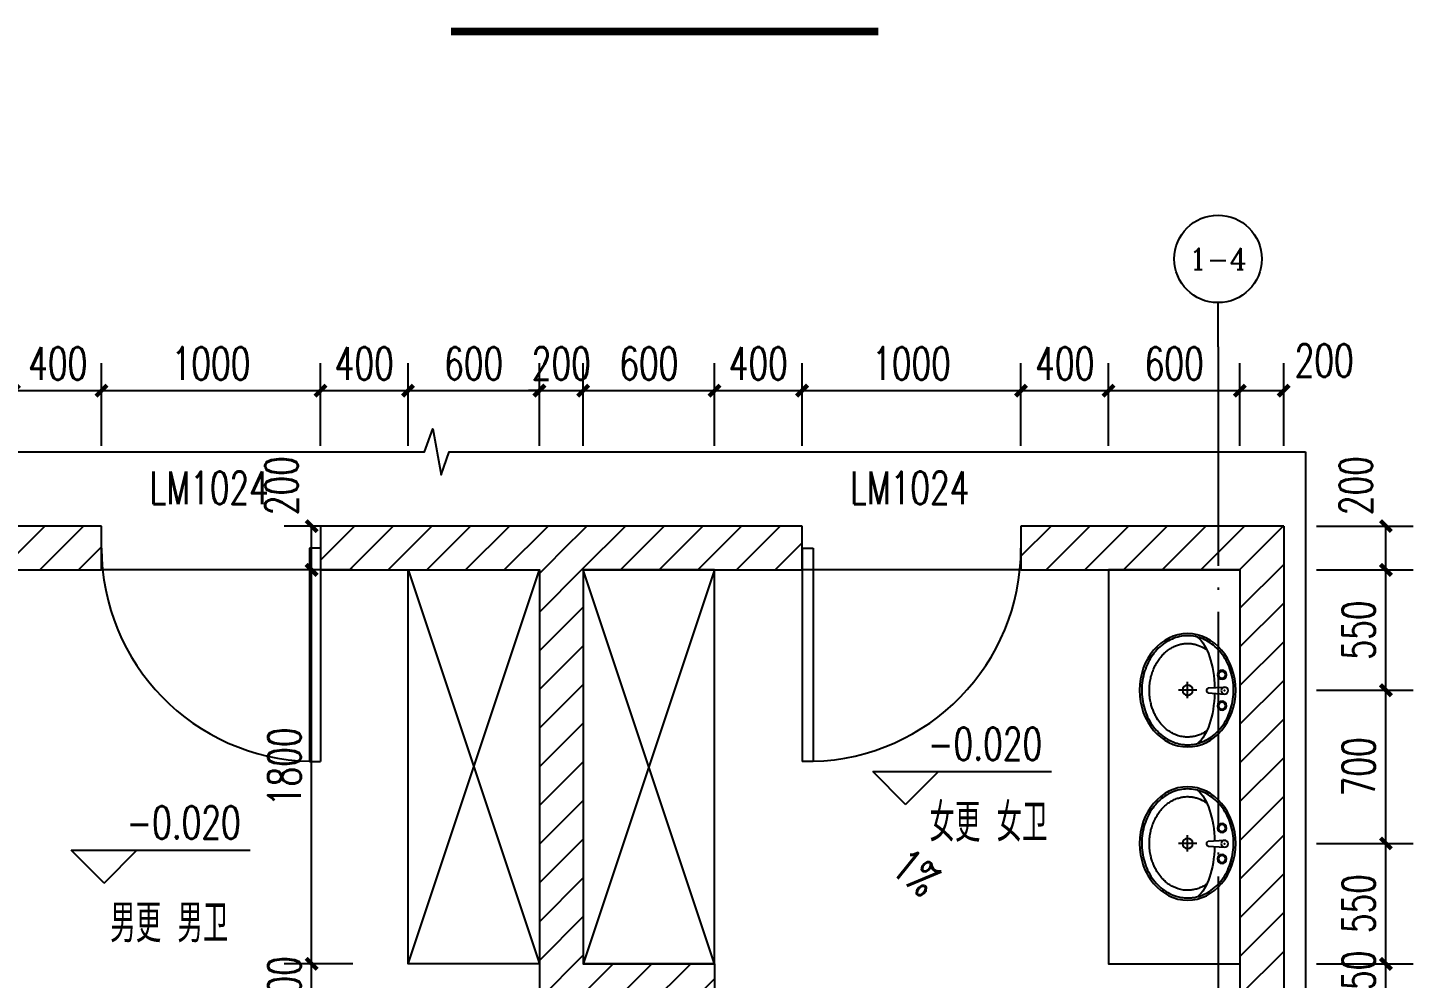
# Model space of a CAD drawing. Header units: millimetres. Extents: x -1048436 to -185795, y -983427 to 400387.
# Drawn here: x -607479 to -601150, y -724105 to -719761 of the extents above; entities that cross this region are included whole.
import ezdxf
from ezdxf.enums import TextEntityAlignment as Align

# ---------------------------------------------------------------- set-up
doc = ezdxf.new("R2010")
doc.units = ezdxf.units.MM
doc.header["$LTSCALE"] = 500
doc.linetypes.add('DOTE', pattern=[2.42, 2, -0.2, 0.02, -0.2])
for name, color, linetype in [('PUB_DIM', 3, 'Continuous'), ('建-填充', 9, 'Continuous'), ('建-墙', 254, 'Continuous'), ('建-文字', 4, 'Continuous'), ('建-洁具', 55, 'Continuous'), ('建-符号', 13, 'Continuous'), ('建-符号-门编号', 13, 'Continuous'), ('建-轴线', 16, 'DOTE'), ('建-门扇', 32, 'Continuous')]:
    doc.layers.add(name, color=color, linetype=linetype)
doc.styles.add('_TCH_AXIS', font='COMPLEX', dxfattribs={"bigfont": 'GBCBIG'})
doc.styles.add('_TCH_DIM', font='SIMPLEX', dxfattribs={"bigfont": 'GBCBIG'})
doc.styles.add('_TCH_DIM_T3', font='SIMPLEX', dxfattribs={"width": 0.705882, "bigfont": 'GBCBIG'})
doc.styles.add('_TCH_WINDOW', font='SIMPLEX', dxfattribs={"height": 3.5, "bigfont": 'GBCBIG'})
doc.styles.add('XD2008', font='xd-hzs.shx', dxfattribs={"width": 0.7, "bigfont": 'xd-hztxt.shx'})
doc.dimstyles.new('_TCH_ARCH&&50', dxfattribs={"dimtxt": 148.75, "dimasz": 50, "dimexe": 125, "dimexo": 150, "dimgap": 50, "dimtad": 1, "dimdec": 0, "dimzin": 0, "dimdsep": 46, "dimtxsty": '_TCH_DIM_T3', "dimblk": 'ARCHTICK', "dimcen": 0.09, "dimclrt": 7, "dimazin": 2, "dimtfac": 1, "dimtdec": 0, "dimtix": 1, "dimtmove": 2, "dimatfit": 3, "dimldrblk": 'ARCHTICK', "dimfxl": 1, "dimtolj": 1, "dimtzin": 0, "dimarcsym": 0})
pattern_1 = [(45, (0, 89.76), (-88.388383, 88.388383), [])]

# ---------------------------------------------------------------- blocks, each defined once
blk = doc.blocks.new('$lvtry$00000173')
at = {"color": 0}
for p, q in [((-10.7, -125), (-15.7, -50.1)), ((12, -125), (16, -50.1)), ((1.6, -177.1), (1.6, -260.4)), ((-35.1, -218.8), (40, -218.8))]:
    blk.add_line(p, q, dxfattribs=at)
for centre, radius in [((-69, -61.6), 20.6), ((-69, -61.6), 15.6), ((0.1, -50.1), 15.8), ((72.2, -61.6), 20.6), ((72.2, -61.6), 15.6), ((1.6, -218.8), 23.4)]:
    blk.add_circle(centre, radius, dxfattribs=at)
blk.add_arc((0.6, -116.9), 13.9, 215.48604, 324.51396, dxfattribs=at)
blk.add_ellipse((1.6, -218.8), major_axis=(-259, 0), ratio=0.848663, dxfattribs=at)
for start_param, end_param in [(4.764585, 5.931457), (3.493317, 4.671733)]:
    blk.add_ellipse((1.6, -214.5), major_axis=(-259, 0), ratio=0.459125, start_param=start_param, end_param=end_param, dxfattribs=at)
for points, knots in [([(-247.4, -218.8, 0), (-247.4, -226.1, 0), (-246.9, -233.4, 0), (-244.5, -252.6, 0), (-241.8, -264.5, 0), (-234, -287.6, 0), (-228.9, -298.9, 0), (-216.4, -320.7, 0), (-209.1, -331.1, 0), (-192.3, -350.8, 0), (-182.9, -360.1, 0), (-162.4, -377, 0), (-151.2, -384.8, 0), (-127.4, -398.6, 0), (-114.8, -404.6, 0), (-88.5, -414.7, 0), (-74.8, -418.8, 0), (-46.8, -424.9, 0), (-32.4, -426.9, 0), (-3.6, -428.9, 0), (11, -428.8, 0), (39.8, -426.4, 0), (54.1, -424.2, 0), (82, -417.7, 0), (95.6, -413.4, 0), (121.7, -402.9, 0), (134.2, -396.7, 0), (157.7, -382.6, 0), (168.7, -374.7, 0), (189, -357.5, 0), (198.2, -348.1, 0), (214.5, -328.2, 0), (221.7, -317.6, 0), (233.7, -295.7, 0), (238.6, -284.3, 0), (245.9, -261.1, 0), (248.4, -249.2, 0), (250.9, -225.2, 0), (250.9, -213.2, 0), (248.6, -189.2, 0), (246.1, -177.3, 0), (238.9, -154, 0), (234.1, -142.6, 0), (222.2, -120.6, 0), (215.1, -110.1, 0), (198.8, -90.1, 0), (189.6, -80.7, 0), (169.5, -63.4, 0), (158.5, -55.4, 0), (135.1, -41.2, 0), (122.6, -35, 0), (96.6, -24.4, 0), (83, -20.1, 0), (55.1, -13.5, 0), (40.8, -11.2, 0), (12, -8.8, 0), (-2.5, -8.6, 0), (-31.4, -10.4, 0), (-45.7, -12.4, 0), (-73.8, -18.4, 0), (-87.5, -22.5, 0), (-113.8, -32.5, 0), (-126.5, -38.5, 0), (-150.4, -52.2, 0), (-161.6, -59.9, 0), (-182.2, -76.8, 0), (-191.7, -86, 0), (-208.5, -105.6, 0), (-215.9, -116, 0), (-228.5, -137.8, 0), (-233.6, -149.1, 0), (-241.6, -172.2, 0), (-244.4, -184, 0), (-246.9, -203.6, 0), (-247.4, -211.2, 0), (-247.4, -218.8, 0)], [0, 0, 0, 0, 0.105369, 0.105369, 0.278747, 0.278747, 0.452125, 0.452125, 0.625504, 0.625504, 0.798882, 0.798882, 0.97226, 0.97226, 1.145639, 1.145639, 1.319017, 1.319017, 1.492395, 1.492395, 1.665774, 1.665774, 1.839152, 1.839152, 2.01253, 2.01253, 2.185909, 2.185909, 2.359287, 2.359287, 2.532665, 2.532665, 2.706044, 2.706044, 2.879422, 2.879422, 3.0528, 3.0528, 3.226179, 3.226179, 3.399557, 3.399557, 3.572935, 3.572935, 3.746313, 3.746313, 3.919692, 3.919692, 4.09307, 4.09307, 4.266448, 4.266448, 4.439827, 4.439827, 4.613205, 4.613205, 4.786583, 4.786583, 4.959962, 4.959962, 5.13334, 5.13334, 5.306718, 5.306718, 5.480097, 5.480097, 5.653475, 5.653475, 5.826853, 5.826853, 6.000232, 6.000232, 6.17361, 6.17361, 6.283185, 6.283185, 6.283185, 6.283185]), ([(-183.5, -131.4, 0), (-184.9, -133.4, 0), (-186.3, -135.4, 0), (-191.4, -143.3, 0), (-194.8, -149.3, 0), (-200.6, -161.5, 0), (-203.1, -167.7, 0), (-207.2, -180.3, 0), (-208.9, -186.7, 0), (-211.2, -199.2, 0), (-211.9, -205.4, 0), (-212.3, -214, 0), (-212.4, -216.4, 0), (-212.4, -218.8, 0), (-212.4, -225.2, 0), (-211.9, -231.7, 0), (-210, -246, 0), (-208.2, -253.8, 0), (-204.3, -266.5, 0), (-202.4, -271.5, 0), (-198.1, -281.4, 0), (-195.7, -286.3, 0), (-189.4, -297.6, 0), (-185.2, -304, 0), (-176, -316.2, 0), (-170.9, -322.2, 0), (-160.9, -332.4, 0), (-156.1, -336.8, 0), (-143.4, -347.4, 0), (-135.1, -353.3, 0), (-121.2, -361.8, 0), (-115.9, -364.8, 0), (-105.1, -370.2, 0), (-99.5, -372.8, 0), (-87.8, -377.6, 0), (-81.6, -379.8, 0), (-69, -383.8, 0), (-62.5, -385.6, 0), (-47.3, -389.1, 0), (-38.5, -390.6, 0), (-20.6, -392.8, 0), (-11.6, -393.4, 0), (6.5, -393.7, 0), (15.6, -393.3, 0), (33.6, -391.7, 0), (42.5, -390.5, 0), (59.4, -387.2, 0), (67.4, -385.2, 0), (83.1, -380.5, 0), (90.7, -377.7, 0), (105.6, -371.6, 0), (112.7, -368.2, 0), (126.6, -360.6, 0), (133.3, -356.5, 0), (146, -347.8, 0), (152, -343.1, 0), (163.2, -333.3, 0), (168.5, -328.1, 0), (178.3, -317.3, 0), (182.9, -311.7, 0), (190.4, -301, 0), (193.6, -296, 0), (200.4, -283.8, 0), (203.7, -276.5, 0), (208.6, -263.5, 0), (210.3, -257.8, 0), (213, -246.3, 0), (214.1, -240.5, 0), (215.6, -226.9, 0), (215.8, -219, 0), (215.1, -205.6, 0), (214.5, -200, 0), (212.5, -188.8, 0), (211.2, -183.3, 0), (206.3, -166.7, 0), (201.7, -155.9, 0), (193, -140.7, 0), (190, -136, 0), (186.8, -131.4, 0)], [5.740897, 5.740897, 5.740897, 5.740897, 5.780874, 5.780874, 5.896829, 5.896829, 6.012784, 6.012784, 6.128739, 6.128739, 6.240697, 6.240697, 6.283185, 6.283185, 6.283185, 6.399826, 6.399826, 6.5409, 6.5409, 6.634, 6.634, 6.7271, 6.7271, 6.852188, 6.852188, 6.977276, 6.977276, 7.077377, 7.077377, 7.229977, 7.229977, 7.317389, 7.317389, 7.404801, 7.404801, 7.497094, 7.497094, 7.589386, 7.589386, 7.712334, 7.712334, 7.835281, 7.835281, 7.958228, 7.958228, 8.081175, 8.081175, 8.194983, 8.194983, 8.30879, 8.30879, 8.422598, 8.422598, 8.537599, 8.537599, 8.6526, 8.6526, 8.767602, 8.767602, 8.884432, 8.884432, 8.982435, 8.982435, 9.119467, 9.119467, 9.224191, 9.224191, 9.328914, 9.328914, 9.470087, 9.470087, 9.571187, 9.571187, 9.672288, 9.672288, 9.874489, 9.874489, 9.967059, 9.967059, 9.967059, 9.967059])]:
    blk.add_open_spline(points, degree=3, knots=knots, dxfattribs=at)
for p in [(0.5, -49.9), (1.6, -218.8)]:
    blk.add_point(p, dxfattribs=at)
blk = doc.blocks.new('_ArchTick')
at = {"color": 0, "linetype": 'ByBlock', "const_width": 0.4}
blk.add_lwpolyline([(-0.5, -0.5), (0.5, 0.5)], dxfattribs=at)
blk = doc.blocks.new('*D2139')
at = {"layer": 'Defpoints', "color": 0, "transparency": 16777216}
for p in [(-606182, -724038.5), (-605843.6, -724038.5), (-605843.6, -724238.5)]:
    blk.add_point(p, dxfattribs=at)
at = {"layer": 'PUB_DIM', "color": 0, "lineweight": -2, "transparency": 16777216}
for p, q in [((-606182, -724038.5), (-606182, -723988.5)), ((-605993.6, -724038.5), (-606307, -724038.5)), ((-606182, -724238.5), (-606182, -724038.5)), ((-605993.6, -724238.5), (-606307, -724238.5)), ((-606182, -724238.5), (-606182, -724288.5))]:
    blk.add_line(p, q, dxfattribs=at)
at = {"layer": 'PUB_DIM', "color": 0, "lineweight": -2, "transparency": 16777216, "xscale": 50, "yscale": 50, "zscale": 50}
for p, rotation in [((-606182, -724038.5), 270), ((-606182, -724238.5), 90)]:
    blk.add_blockref('_ArchTick', p, dxfattribs=dict(at, rotation=rotation))
at = {"layer": 'PUB_DIM', "color": 7, "transparency": 16777216, "insert": (-606306.4, -724138.5), "char_height": 148.75, "attachment_point": 5, "rotation": 90, "style": '_TCH_DIM_T3'}
blk.add_mtext('\\A1;200', dxfattribs=at)
blk = doc.blocks.new('*D2140')
at = {"layer": 'Defpoints', "color": 0, "transparency": 16777216}
for p in [(-606182, -722238.5), (-605843.6, -722238.5), (-605843.6, -724038.5)]:
    blk.add_point(p, dxfattribs=at)
at = {"layer": 'PUB_DIM', "color": 0, "lineweight": -2, "transparency": 16777216}
for p, q in [((-605993.6, -722238.5), (-606307, -722238.5)), ((-606182, -724038.5), (-606182, -722238.5)), ((-605993.6, -724038.5), (-606307, -724038.5))]:
    blk.add_line(p, q, dxfattribs=at)
at = {"layer": 'PUB_DIM', "color": 0, "lineweight": -2, "transparency": 16777216, "xscale": 50, "yscale": 50, "zscale": 50}
for p, rotation in [((-606182, -722238.5), 90), ((-606182, -724038.5), 270)]:
    blk.add_blockref('_ArchTick', p, dxfattribs=dict(at, rotation=rotation))
at = {"layer": 'PUB_DIM', "color": 7, "transparency": 16777216, "insert": (-606306.4, -723138.5), "char_height": 148.75, "attachment_point": 5, "rotation": 90, "style": '_TCH_DIM_T3'}
blk.add_mtext('\\A1;1800', dxfattribs=at)
blk = doc.blocks.new('*D2141')
at = {"layer": 'Defpoints', "color": 0, "transparency": 16777216}
for p in [(-606182, -722038.5), (-605843.6, -722038.5), (-605843.6, -722238.5)]:
    blk.add_point(p, dxfattribs=at)
at = {"layer": 'PUB_DIM', "color": 0, "lineweight": -2, "transparency": 16777216}
for p, q in [((-605993.6, -722038.5), (-606307, -722038.5)), ((-606182, -722238.5), (-606182, -722038.5)), ((-605993.6, -722238.5), (-606307, -722238.5))]:
    blk.add_line(p, q, dxfattribs=at)
at = {"layer": 'PUB_DIM', "color": 0, "lineweight": -2, "transparency": 16777216, "xscale": 50, "yscale": 50, "zscale": 50}
for p, rotation in [((-606182, -722038.5), 90), ((-606182, -722238.5), 270)]:
    blk.add_blockref('_ArchTick', p, dxfattribs=dict(at, rotation=rotation))
at = {"layer": 'PUB_DIM', "color": 7, "transparency": 16777216, "insert": (-606319.5, -721853.5), "char_height": 148.75, "attachment_point": 5, "rotation": 90, "style": '_TCH_DIM_T3'}
blk.add_mtext('\\A1;200', dxfattribs=at)
blk = doc.blocks.new('*D2142')
at = {"layer": 'Defpoints', "color": 0, "transparency": 16777216}
for p in [(-601741.6, -722038.5), (-601274.6, -722038.5), (-601741.6, -722238.5)]:
    blk.add_point(p, dxfattribs=at)
at = {"layer": 'PUB_DIM', "color": 0, "lineweight": -2, "transparency": 16777216}
for p, q in [((-601591.6, -722038.5), (-601149.6, -722038.5)), ((-601274.6, -722238.5), (-601274.6, -722038.5)), ((-601591.6, -722238.5), (-601149.6, -722238.5))]:
    blk.add_line(p, q, dxfattribs=at)
at = {"layer": 'PUB_DIM', "color": 0, "lineweight": -2, "transparency": 16777216, "xscale": 50, "yscale": 50, "zscale": 50}
for p, rotation in [((-601274.6, -722038.5), 90), ((-601274.6, -722238.5), 270)]:
    blk.add_blockref('_ArchTick', p, dxfattribs=dict(at, rotation=rotation))
at = {"layer": 'PUB_DIM', "color": 7, "transparency": 16777216, "insert": (-601412.1, -721853.5), "char_height": 148.75, "attachment_point": 5, "rotation": 90, "style": '_TCH_DIM_T3'}
blk.add_mtext('\\A1;200', dxfattribs=at)
blk = doc.blocks.new('*D2143')
at = {"layer": 'Defpoints', "color": 0, "transparency": 16777216}
for p in [(-601741.6, -722238.5), (-601274.6, -722238.5), (-601741.6, -722788.5)]:
    blk.add_point(p, dxfattribs=at)
at = {"layer": 'PUB_DIM', "color": 0, "lineweight": -2, "transparency": 16777216}
for p, q in [((-601591.6, -722238.5), (-601149.6, -722238.5)), ((-601274.6, -722788.5), (-601274.6, -722238.5)), ((-601591.6, -722788.5), (-601149.6, -722788.5))]:
    blk.add_line(p, q, dxfattribs=at)
at = {"layer": 'PUB_DIM', "color": 0, "lineweight": -2, "transparency": 16777216, "xscale": 50, "yscale": 50, "zscale": 50}
for p, rotation in [((-601274.6, -722238.5), 90), ((-601274.6, -722788.5), 270)]:
    blk.add_blockref('_ArchTick', p, dxfattribs=dict(at, rotation=rotation))
at = {"layer": 'PUB_DIM', "color": 7, "transparency": 16777216, "insert": (-601398.9, -722513.5), "char_height": 148.75, "attachment_point": 5, "rotation": 90, "style": '_TCH_DIM_T3'}
blk.add_mtext('\\A1;550', dxfattribs=at)
blk = doc.blocks.new('*D2144')
at = {"layer": 'Defpoints', "color": 0, "transparency": 16777216}
for p in [(-601741.6, -722788.5), (-601274.6, -722788.5), (-601741.6, -723488.5)]:
    blk.add_point(p, dxfattribs=at)
at = {"layer": 'PUB_DIM', "color": 0, "lineweight": -2, "transparency": 16777216}
for p, q in [((-601591.6, -722788.5), (-601149.6, -722788.5)), ((-601274.6, -723488.5), (-601274.6, -722788.5)), ((-601591.6, -723488.5), (-601149.6, -723488.5))]:
    blk.add_line(p, q, dxfattribs=at)
at = {"layer": 'PUB_DIM', "color": 0, "lineweight": -2, "transparency": 16777216, "xscale": 50, "yscale": 50, "zscale": 50}
for p, rotation in [((-601274.6, -722788.5), 90), ((-601274.6, -723488.5), 270)]:
    blk.add_blockref('_ArchTick', p, dxfattribs=dict(at, rotation=rotation))
at = {"layer": 'PUB_DIM', "color": 7, "transparency": 16777216, "insert": (-601398.9, -723138.5), "char_height": 148.75, "attachment_point": 5, "rotation": 90, "style": '_TCH_DIM_T3'}
blk.add_mtext('\\A1;700', dxfattribs=at)
blk = doc.blocks.new('*D2145')
at = {"layer": 'Defpoints', "color": 0, "transparency": 16777216}
for p in [(-601741.6, -723488.5), (-601274.6, -723488.5), (-601741.6, -724038.5)]:
    blk.add_point(p, dxfattribs=at)
at = {"layer": 'PUB_DIM', "color": 0, "lineweight": -2, "transparency": 16777216}
for p, q in [((-601591.6, -723488.5), (-601149.6, -723488.5)), ((-601274.6, -724038.5), (-601274.6, -723488.5)), ((-601591.6, -724038.5), (-601149.6, -724038.5))]:
    blk.add_line(p, q, dxfattribs=at)
at = {"layer": 'PUB_DIM', "color": 0, "lineweight": -2, "transparency": 16777216, "xscale": 50, "yscale": 50, "zscale": 50}
for p, rotation in [((-601274.6, -723488.5), 90), ((-601274.6, -724038.5), 270)]:
    blk.add_blockref('_ArchTick', p, dxfattribs=dict(at, rotation=rotation))
at = {"layer": 'PUB_DIM', "color": 7, "transparency": 16777216, "insert": (-601398.9, -723763.5), "char_height": 148.75, "attachment_point": 5, "rotation": 90, "style": '_TCH_DIM_T3'}
blk.add_mtext('\\A1;550', dxfattribs=at)
blk = doc.blocks.new('*D2146')
at = {"layer": 'Defpoints', "color": 0, "transparency": 16777216}
for p in [(-601741.6, -724038.5), (-601274.6, -724038.5), (-601741.6, -724188.5)]:
    blk.add_point(p, dxfattribs=at)
at = {"layer": 'PUB_DIM', "color": 0, "lineweight": -2, "transparency": 16777216}
for p, q in [((-601274.6, -724038.5), (-601274.6, -723988.5)), ((-601591.6, -724038.5), (-601149.6, -724038.5)), ((-601274.6, -724188.5), (-601274.6, -724038.5)), ((-601591.6, -724188.5), (-601149.6, -724188.5)), ((-601274.6, -724188.5), (-601274.6, -724238.5))]:
    blk.add_line(p, q, dxfattribs=at)
at = {"layer": 'PUB_DIM', "color": 0, "lineweight": -2, "transparency": 16777216, "xscale": 50, "yscale": 50, "zscale": 50}
for p, rotation in [((-601274.6, -724038.5), 270), ((-601274.6, -724188.5), 90)]:
    blk.add_blockref('_ArchTick', p, dxfattribs=dict(at, rotation=rotation))
at = {"layer": 'PUB_DIM', "color": 7, "transparency": 16777216, "insert": (-601398.9, -724113.5), "char_height": 148.75, "attachment_point": 5, "rotation": 90, "style": '_TCH_DIM_T3'}
blk.add_mtext('\\A1;150', dxfattribs=at)
blk = doc.blocks.new('*D2151')
at = {"layer": 'Defpoints', "color": 0, "transparency": 16777216}
for p in [(-607141.6, -721419.5), (-607541.6, -721822.1), (-607141.6, -721822.1)]:
    blk.add_point(p, dxfattribs=at)
at = {"layer": 'PUB_DIM', "color": 0, "lineweight": -2, "transparency": 16777216}
for p, q in [((-607541.6, -721672.1), (-607541.6, -721294.5)), ((-607141.6, -721672.1), (-607141.6, -721294.5)), ((-607541.6, -721419.5), (-607141.6, -721419.5))]:
    blk.add_line(p, q, dxfattribs=at)
at = {"layer": 'PUB_DIM', "color": 0, "lineweight": -2, "transparency": 16777216, "xscale": 50, "yscale": 50, "zscale": 50, "rotation": 180}
blk.add_blockref('_ArchTick', (-607541.6, -721419.5), dxfattribs=at)
at = {"layer": 'PUB_DIM', "color": 0, "lineweight": -2, "transparency": 16777216, "xscale": 50, "yscale": 50, "zscale": 50}
blk.add_blockref('_ArchTick', (-607141.6, -721419.5), dxfattribs=at)
at = {"layer": 'PUB_DIM', "color": 7, "transparency": 16777216, "insert": (-607341.6, -721295.1), "char_height": 148.75, "attachment_point": 5, "style": '_TCH_DIM_T3'}
blk.add_mtext('\\A1;400', dxfattribs=at)
blk = doc.blocks.new('*D2152')
at = {"layer": 'Defpoints', "color": 0, "transparency": 16777216}
for p in [(-606141.6, -721419.5), (-607141.6, -721822.1), (-606141.6, -721822.1)]:
    blk.add_point(p, dxfattribs=at)
at = {"layer": 'PUB_DIM', "color": 0, "lineweight": -2, "transparency": 16777216}
for p, q in [((-607141.6, -721672.1), (-607141.6, -721294.5)), ((-606141.6, -721672.1), (-606141.6, -721294.5)), ((-607141.6, -721419.5), (-606141.6, -721419.5))]:
    blk.add_line(p, q, dxfattribs=at)
at = {"layer": 'PUB_DIM', "color": 0, "lineweight": -2, "transparency": 16777216, "xscale": 50, "yscale": 50, "zscale": 50, "rotation": 180}
blk.add_blockref('_ArchTick', (-607141.6, -721419.5), dxfattribs=at)
at = {"layer": 'PUB_DIM', "color": 0, "lineweight": -2, "transparency": 16777216, "xscale": 50, "yscale": 50, "zscale": 50}
blk.add_blockref('_ArchTick', (-606141.6, -721419.5), dxfattribs=at)
at = {"layer": 'PUB_DIM', "color": 7, "transparency": 16777216, "insert": (-606641.6, -721295.1), "char_height": 148.75, "attachment_point": 5, "style": '_TCH_DIM_T3'}
blk.add_mtext('\\A1;1000', dxfattribs=at)
blk = doc.blocks.new('*D2153')
at = {"layer": 'Defpoints', "color": 0, "transparency": 16777216}
for p in [(-605741.6, -721419.5), (-606141.6, -721822.1), (-605741.6, -721822.1)]:
    blk.add_point(p, dxfattribs=at)
at = {"layer": 'PUB_DIM', "color": 0, "lineweight": -2, "transparency": 16777216}
for p, q in [((-606141.6, -721672.1), (-606141.6, -721294.5)), ((-605741.6, -721672.1), (-605741.6, -721294.5)), ((-606141.6, -721419.5), (-605741.6, -721419.5))]:
    blk.add_line(p, q, dxfattribs=at)
at = {"layer": 'PUB_DIM', "color": 0, "lineweight": -2, "transparency": 16777216, "xscale": 50, "yscale": 50, "zscale": 50, "rotation": 180}
blk.add_blockref('_ArchTick', (-606141.6, -721419.5), dxfattribs=at)
at = {"layer": 'PUB_DIM', "color": 0, "lineweight": -2, "transparency": 16777216, "xscale": 50, "yscale": 50, "zscale": 50}
blk.add_blockref('_ArchTick', (-605741.6, -721419.5), dxfattribs=at)
at = {"layer": 'PUB_DIM', "color": 7, "transparency": 16777216, "insert": (-605941.6, -721295.1), "char_height": 148.75, "attachment_point": 5, "style": '_TCH_DIM_T3'}
blk.add_mtext('\\A1;400', dxfattribs=at)
blk = doc.blocks.new('*D2154')
at = {"layer": 'Defpoints', "color": 0, "transparency": 16777216}
for p in [(-605141.6, -721419.5), (-605741.6, -721822.1), (-605141.6, -721822.1)]:
    blk.add_point(p, dxfattribs=at)
at = {"layer": 'PUB_DIM', "color": 0, "lineweight": -2, "transparency": 16777216}
for p, q in [((-605741.6, -721672.1), (-605741.6, -721294.5)), ((-605141.6, -721672.1), (-605141.6, -721294.5)), ((-605741.6, -721419.5), (-605141.6, -721419.5))]:
    blk.add_line(p, q, dxfattribs=at)
at = {"layer": 'PUB_DIM', "color": 0, "lineweight": -2, "transparency": 16777216, "xscale": 50, "yscale": 50, "zscale": 50, "rotation": 180}
blk.add_blockref('_ArchTick', (-605741.6, -721419.5), dxfattribs=at)
at = {"layer": 'PUB_DIM', "color": 0, "lineweight": -2, "transparency": 16777216, "xscale": 50, "yscale": 50, "zscale": 50}
blk.add_blockref('_ArchTick', (-605141.6, -721419.5), dxfattribs=at)
at = {"layer": 'PUB_DIM', "color": 7, "transparency": 16777216, "insert": (-605441.6, -721295.1), "char_height": 148.75, "attachment_point": 5, "style": '_TCH_DIM_T3'}
blk.add_mtext('\\A1;600', dxfattribs=at)
blk = doc.blocks.new('*D2155')
at = {"layer": 'Defpoints', "color": 0, "transparency": 16777216}
for p in [(-604941.6, -721419.5), (-605141.6, -721822.1), (-604941.6, -721822.1)]:
    blk.add_point(p, dxfattribs=at)
at = {"layer": 'PUB_DIM', "color": 0, "lineweight": -2, "transparency": 16777216}
for p, q in [((-605141.6, -721672.1), (-605141.6, -721294.5)), ((-604941.6, -721672.1), (-604941.6, -721294.5)), ((-605141.6, -721419.5), (-605191.6, -721419.5)), ((-605141.6, -721419.5), (-604941.6, -721419.5)), ((-604941.6, -721419.5), (-604891.6, -721419.5))]:
    blk.add_line(p, q, dxfattribs=at)
at = {"layer": 'PUB_DIM', "color": 0, "lineweight": -2, "transparency": 16777216, "xscale": 50, "yscale": 50, "zscale": 50}
blk.add_blockref('_ArchTick', (-605141.6, -721419.5), dxfattribs=at)
at = {"layer": 'PUB_DIM', "color": 0, "lineweight": -2, "transparency": 16777216, "xscale": 50, "yscale": 50, "zscale": 50, "rotation": 180}
blk.add_blockref('_ArchTick', (-604941.6, -721419.5), dxfattribs=at)
at = {"layer": 'PUB_DIM', "color": 7, "transparency": 16777216, "insert": (-605041.6, -721295.1), "char_height": 148.75, "attachment_point": 5, "style": '_TCH_DIM_T3'}
blk.add_mtext('\\A1;200', dxfattribs=at)
blk = doc.blocks.new('*D2156')
at = {"layer": 'Defpoints', "color": 0, "transparency": 16777216}
for p in [(-604341.6, -721419.5), (-604941.6, -721822.1), (-604341.6, -721822.1)]:
    blk.add_point(p, dxfattribs=at)
at = {"layer": 'PUB_DIM', "color": 0, "lineweight": -2, "transparency": 16777216}
for p, q in [((-604941.6, -721672.1), (-604941.6, -721294.5)), ((-604341.6, -721672.1), (-604341.6, -721294.5)), ((-604941.6, -721419.5), (-604341.6, -721419.5))]:
    blk.add_line(p, q, dxfattribs=at)
at = {"layer": 'PUB_DIM', "color": 0, "lineweight": -2, "transparency": 16777216, "xscale": 50, "yscale": 50, "zscale": 50, "rotation": 180}
blk.add_blockref('_ArchTick', (-604941.6, -721419.5), dxfattribs=at)
at = {"layer": 'PUB_DIM', "color": 0, "lineweight": -2, "transparency": 16777216, "xscale": 50, "yscale": 50, "zscale": 50}
blk.add_blockref('_ArchTick', (-604341.6, -721419.5), dxfattribs=at)
at = {"layer": 'PUB_DIM', "color": 7, "transparency": 16777216, "insert": (-604641.6, -721295.1), "char_height": 148.75, "attachment_point": 5, "style": '_TCH_DIM_T3'}
blk.add_mtext('\\A1;600', dxfattribs=at)
blk = doc.blocks.new('*D2157')
at = {"layer": 'Defpoints', "color": 0, "transparency": 16777216}
for p in [(-603941.6, -721419.5), (-604341.6, -721822.1), (-603941.6, -721822.1)]:
    blk.add_point(p, dxfattribs=at)
at = {"layer": 'PUB_DIM', "color": 0, "lineweight": -2, "transparency": 16777216}
for p, q in [((-604341.6, -721672.1), (-604341.6, -721294.5)), ((-603941.6, -721672.1), (-603941.6, -721294.5)), ((-604341.6, -721419.5), (-603941.6, -721419.5))]:
    blk.add_line(p, q, dxfattribs=at)
at = {"layer": 'PUB_DIM', "color": 0, "lineweight": -2, "transparency": 16777216, "xscale": 50, "yscale": 50, "zscale": 50, "rotation": 180}
blk.add_blockref('_ArchTick', (-604341.6, -721419.5), dxfattribs=at)
at = {"layer": 'PUB_DIM', "color": 0, "lineweight": -2, "transparency": 16777216, "xscale": 50, "yscale": 50, "zscale": 50}
blk.add_blockref('_ArchTick', (-603941.6, -721419.5), dxfattribs=at)
at = {"layer": 'PUB_DIM', "color": 7, "transparency": 16777216, "insert": (-604141.6, -721295.1), "char_height": 148.75, "attachment_point": 5, "style": '_TCH_DIM_T3'}
blk.add_mtext('\\A1;400', dxfattribs=at)
blk = doc.blocks.new('*D2158')
at = {"layer": 'Defpoints', "color": 0, "transparency": 16777216}
for p in [(-602941.6, -721419.5), (-603941.6, -721822.1), (-602941.6, -721822.1)]:
    blk.add_point(p, dxfattribs=at)
at = {"layer": 'PUB_DIM', "color": 0, "lineweight": -2, "transparency": 16777216}
for p, q in [((-603941.6, -721672.1), (-603941.6, -721294.5)), ((-602941.6, -721672.1), (-602941.6, -721294.5)), ((-603941.6, -721419.5), (-602941.6, -721419.5))]:
    blk.add_line(p, q, dxfattribs=at)
at = {"layer": 'PUB_DIM', "color": 0, "lineweight": -2, "transparency": 16777216, "xscale": 50, "yscale": 50, "zscale": 50, "rotation": 180}
blk.add_blockref('_ArchTick', (-603941.6, -721419.5), dxfattribs=at)
at = {"layer": 'PUB_DIM', "color": 0, "lineweight": -2, "transparency": 16777216, "xscale": 50, "yscale": 50, "zscale": 50}
blk.add_blockref('_ArchTick', (-602941.6, -721419.5), dxfattribs=at)
at = {"layer": 'PUB_DIM', "color": 7, "transparency": 16777216, "insert": (-603441.6, -721295.1), "char_height": 148.75, "attachment_point": 5, "style": '_TCH_DIM_T3'}
blk.add_mtext('\\A1;1000', dxfattribs=at)
blk = doc.blocks.new('*D2159')
at = {"layer": 'Defpoints', "color": 0, "transparency": 16777216}
for p in [(-602541.6, -721419.5), (-602941.6, -721822.1), (-602541.6, -721822.1)]:
    blk.add_point(p, dxfattribs=at)
at = {"layer": 'PUB_DIM', "color": 0, "lineweight": -2, "transparency": 16777216}
for p, q in [((-602941.6, -721672.1), (-602941.6, -721294.5)), ((-602541.6, -721672.1), (-602541.6, -721294.5)), ((-602941.6, -721419.5), (-602541.6, -721419.5))]:
    blk.add_line(p, q, dxfattribs=at)
at = {"layer": 'PUB_DIM', "color": 0, "lineweight": -2, "transparency": 16777216, "xscale": 50, "yscale": 50, "zscale": 50, "rotation": 180}
blk.add_blockref('_ArchTick', (-602941.6, -721419.5), dxfattribs=at)
at = {"layer": 'PUB_DIM', "color": 0, "lineweight": -2, "transparency": 16777216, "xscale": 50, "yscale": 50, "zscale": 50}
blk.add_blockref('_ArchTick', (-602541.6, -721419.5), dxfattribs=at)
at = {"layer": 'PUB_DIM', "color": 7, "transparency": 16777216, "insert": (-602741.6, -721295.1), "char_height": 148.75, "attachment_point": 5, "style": '_TCH_DIM_T3'}
blk.add_mtext('\\A1;400', dxfattribs=at)
blk = doc.blocks.new('*D2160')
at = {"layer": 'Defpoints', "color": 0, "transparency": 16777216}
for p in [(-601941.6, -721419.5), (-602541.6, -721822.1), (-601941.6, -721822.1)]:
    blk.add_point(p, dxfattribs=at)
at = {"layer": 'PUB_DIM', "color": 0, "lineweight": -2, "transparency": 16777216}
for p, q in [((-602541.6, -721672.1), (-602541.6, -721294.5)), ((-601941.6, -721672.1), (-601941.6, -721294.5)), ((-602541.6, -721419.5), (-601941.6, -721419.5))]:
    blk.add_line(p, q, dxfattribs=at)
at = {"layer": 'PUB_DIM', "color": 0, "lineweight": -2, "transparency": 16777216, "xscale": 50, "yscale": 50, "zscale": 50, "rotation": 180}
blk.add_blockref('_ArchTick', (-602541.6, -721419.5), dxfattribs=at)
at = {"layer": 'PUB_DIM', "color": 0, "lineweight": -2, "transparency": 16777216, "xscale": 50, "yscale": 50, "zscale": 50}
blk.add_blockref('_ArchTick', (-601941.6, -721419.5), dxfattribs=at)
at = {"layer": 'PUB_DIM', "color": 7, "transparency": 16777216, "insert": (-602241.6, -721295.1), "char_height": 148.75, "attachment_point": 5, "style": '_TCH_DIM_T3'}
blk.add_mtext('\\A1;600', dxfattribs=at)
blk = doc.blocks.new('*D2161')
at = {"layer": 'Defpoints', "color": 0, "transparency": 16777216}
for p in [(-601741.6, -721419.5), (-601941.6, -721822.1), (-601741.6, -721822.1)]:
    blk.add_point(p, dxfattribs=at)
at = {"layer": 'PUB_DIM', "color": 0, "lineweight": -2, "transparency": 16777216}
for p, q in [((-601941.6, -721672.1), (-601941.6, -721294.5)), ((-601741.6, -721672.1), (-601741.6, -721294.5)), ((-601941.6, -721419.5), (-601741.6, -721419.5))]:
    blk.add_line(p, q, dxfattribs=at)
at = {"layer": 'PUB_DIM', "color": 0, "lineweight": -2, "transparency": 16777216, "xscale": 50, "yscale": 50, "zscale": 50, "rotation": 180}
blk.add_blockref('_ArchTick', (-601941.6, -721419.5), dxfattribs=at)
at = {"layer": 'PUB_DIM', "color": 0, "lineweight": -2, "transparency": 16777216, "xscale": 50, "yscale": 50, "zscale": 50}
blk.add_blockref('_ArchTick', (-601741.6, -721419.5), dxfattribs=at)
at = {"layer": 'PUB_DIM', "color": 7, "transparency": 16777216, "insert": (-601556.6, -721282), "char_height": 148.75, "attachment_point": 5, "style": '_TCH_DIM_T3'}
blk.add_mtext('\\A1;200', dxfattribs=at)

msp = doc.modelspace()

# ---------------------------------------------------------------- hatches: boundary and pattern name
at = {"layer": '建-填充'}
h = msp.add_hatch(dxfattribs=at)
h.set_pattern_fill('普通砖', color=256, scale=50, style=0)
h.set_pattern_definition(pattern_1)
h.paths.add_polyline_path([(-608141.6, -722238.5), (-607141.6, -722238.5), (-607141.6, -722038.5), (-608341.6, -722038.5)])
h = msp.add_hatch(dxfattribs=at)
h.set_pattern_fill('普通砖', color=256, scale=50, style=0)
h.set_pattern_definition(pattern_1)
h.paths.add_polyline_path([(-605041.6, -722038.5), (-606141.6, -722038.5), (-606141.6, -722238.5), (-605141.6, -722238.5), (-605041.6, -722171.9)])
h = msp.add_hatch(dxfattribs=at)
h.set_pattern_fill('普通砖', color=256, scale=50, style=0)
h.set_pattern_definition(pattern_1)
h.paths.add_polyline_path([(-604941.6, -722238.5), (-603941.6, -722238.5), (-603941.6, -722038.5), (-605041.6, -722038.5), (-605041.6, -722171.9)])
h = msp.add_hatch(dxfattribs=at)
h.set_pattern_fill('普通砖', color=256, scale=50, style=0)
h.set_pattern_definition(pattern_1)
h.paths.add_polyline_path([(-601741.6, -722038.5), (-602941.6, -722038.5), (-602941.6, -722238.5), (-601941.6, -722238.5)])
h = msp.add_hatch(dxfattribs=at)
h.set_pattern_fill('普通砖', color=256, scale=50, style=0)
h.set_pattern_definition(pattern_1)
h.paths.add_polyline_path([(-601741.6, -722038.5), (-601941.6, -722238.5), (-601941.6, -724763.5), (-601741.6, -724763.5)])
h = msp.add_hatch(dxfattribs=at)
h.set_pattern_fill('普通砖', color=256, scale=50, style=0)
h.set_pattern_definition(pattern_1)
h.paths.add_polyline_path([(-605041.6, -722171.9), (-605141.6, -722238.5), (-605141.6, -724238.5), (-604941.6, -724038.5), (-604941.6, -722238.5)])
h = msp.add_hatch(dxfattribs=at)
h.set_pattern_fill('普通砖', color=256, scale=50, style=0)
h.set_pattern_definition(pattern_1)
h.paths.add_polyline_path([(-604541.6, -724238.5), (-604341.6, -724038.5), (-604941.6, -724038.5), (-605141.6, -724238.5)])
h = msp.add_hatch(dxfattribs=at)
h.set_pattern_fill('普通砖', color=256, scale=50, style=0)
h.set_pattern_definition(pattern_1)
h.paths.add_polyline_path([(-604341.6, -724038.5), (-604541.6, -724238.5), (-604541.6, -726038.5), (-604441.6, -726105.2), (-604341.6, -726038.5)])

# ---------------------------------------------------------------- linework, layer by layer
at = {"layer": '建-墙'}
for p, q in [((-607141.6, -722038.5), (-608341.6, -722038.5)), ((-607141.6, -722238.5), (-607141.6, -722038.5)), ((-605041.6, -722038.5), (-606141.6, -722038.5)), ((-606141.6, -722038.5), (-606141.6, -722238.5)), ((-603941.6, -722038.5), (-605041.6, -722038.5)), ((-603941.6, -722238.5), (-603941.6, -722038.5)), ((-601741.6, -722038.5), (-602941.6, -722038.5)), ((-602941.6, -722038.5), (-602941.6, -722238.5)), ((-601741.6, -722038.5), (-601741.6, -724763.5)), ((-608141.6, -722238.5), (-607141.6, -722238.5)), ((-606141.6, -722238.5), (-605141.6, -722238.5)), ((-605141.6, -722238.5), (-605141.6, -724238.5)), ((-604941.6, -722238.5), (-603941.6, -722238.5)), ((-604941.6, -722238.5), (-604941.6, -724038.5)), ((-602941.6, -722238.5), (-601941.6, -722238.5)), ((-601941.6, -722238.5), (-601941.6, -724763.5)), ((-604341.6, -724038.5), (-604941.6, -724038.5)), ((-604341.6, -724038.5), (-604341.6, -726038.5))]:
    msp.add_line(p, q, dxfattribs=at)
at = {"layer": '建-洁具'}
for points in [[(-605741.6, -722238.5), (-605141.6, -722238.5), (-605141.6, -724038.5), (-605741.6, -724038.5)], [(-604341.6, -722238.5), (-604941.6, -722238.5), (-604941.6, -724038.5), (-604341.6, -724038.5)]]:
    msp.add_lwpolyline(points, close=True, dxfattribs=at)
for points in [[(-605741.6, -724038.5), (-605141.6, -722238.5)], [(-605741.6, -722238.5), (-605141.6, -724038.5)], [(-604341.6, -724038.5), (-604941.6, -722238.5)], [(-604341.6, -722238.5), (-604941.6, -724038.5)], [(-601941.6, -722238.5), (-602541.6, -722238.5), (-602541.6, -724038.5), (-601941.6, -724038.5)]]:
    msp.add_lwpolyline(points, dxfattribs=at)
at = {"layer": '建-符号'}
for p, q in [((-602041.6, -721219.6), (-602041.6, -721017.4)), ((-603468.6, -723309.9), (-603618.6, -723159.9)), ((-603618.6, -723159.9), (-602801.6, -723159.9)), ((-603468.6, -723309.9), (-603318.6, -723159.9)), ((-607129.9, -723669.5), (-607279.9, -723519.5)), ((-607279.9, -723519.5), (-606462.9, -723519.5)), ((-607129.9, -723669.5), (-606979.9, -723519.5))]:
    msp.add_line(p, q, dxfattribs=at)
at = {"layer": '建-符号', "const_width": 35}
msp.add_lwpolyline([(-605544.8, -719778.6), (-603593.1, -719778.6)], dxfattribs=at)
at = {"layer": '建-符号'}
for points in [[(-609577.6, -721698.9), (-605666.1, -721698.9), (-605627.8, -721593.9), (-605590.8, -721803.9), (-605553.6, -721698.9), (-601642, -721698.9)], [(-601642, -721698.9), (-601642, -724426.1), (-601537, -724464.3), (-601747, -724501.3), (-601642, -724538.6), (-601642, -727265.7)]]:
    msp.add_lwpolyline(points, dxfattribs=at)
msp.add_lwpolyline([(-603901, -723397.3, 0, 0, 0), (-603236.7, -723931, 40, 0, 0), (-603119.8, -724024.9, 0, 0, 0)], format="xyseb", dxfattribs=at)
msp.add_circle((-602041.6, -720817.4), 200, dxfattribs=at)
at = {"layer": '建-轴线'}
msp.add_lwpolyline([(-602041.6, -721219.6), (-602041.6, -727265.7)], dxfattribs=at)
at = {"layer": '建-门扇'}
for p, q in [((-606141.6, -722138.5), (-606191.6, -722138.5)), ((-606191.6, -722138.5), (-606191.6, -723113.5)), ((-606141.6, -722138.5), (-606141.6, -723113.5)), ((-603941.6, -722138.5), (-603891.6, -722138.5)), ((-603941.6, -722138.5), (-603941.6, -723113.5)), ((-603891.6, -722138.5), (-603891.6, -723113.5)), ((-606141.6, -722238.5), (-607141.6, -722238.5)), ((-602941.6, -722238.5), (-603941.6, -722238.5)), ((-606191.6, -723113.5), (-606141.6, -723113.5)), ((-603891.6, -723113.5), (-603941.6, -723113.5))]:
    msp.add_line(p, q, dxfattribs=at)
for centre, start, end in [((-606166.6, -722138.5), 180, 268.53072), ((-603916.6, -722138.5), 271.46928, 0)]:
    msp.add_arc(centre, 975, start, end, dxfattribs=at)

# ---------------------------------------------------------------- block references
at = {"layer": '建-洁具', "xscale": -1, "rotation": 269.999999999531}
for p in [(-601961.6, -722790.1), (-601961.6, -723490.1)]:
    msp.add_blockref('$lvtry$00000173', p, dxfattribs=at)

# ---------------------------------------------------------------- texts
at = {"layer": '建-文字', "style": '_TCH_AXIS'}
msp.add_text('1-4', height=96.8, dxfattribs=at).set_placement((-602173, -720865.8), (-601910.2, -720865.8), align=Align.FIT)
at = {"layer": '建-文字'}
for s, height, style, width, p in [('-0.020', 148.75, '_TCH_DIM', 0.705882, (-603366.6, -723107.4)), ('女更', 175, 'XD2008', 0.7, (-603359.8, -723480.8)), ('女卫', 175, 'XD2008', 0.7, (-603053.1, -723480.8)), ('-0.020', 148.75, '_TCH_DIM', 0.705882, (-607027.9, -723467)), ('男更', 175, 'XD2008', 0.7, (-607102, -723940.3)), ('男卫', 175, 'XD2008', 0.7, (-606795.2, -723940.3))]:
    msp.add_text(s, height=height, dxfattribs=dict(at, style=style, width=width)).set_placement(p)
at = {"layer": '建-文字', "style": '_TCH_DIM', "width": 0.705882}
msp.add_text('1%', height=148.75, rotation=321.22016, dxfattribs=at).set_placement((-603543.8, -723617))
at = {"layer": '建-符号-门编号', "style": '_TCH_WINDOW', "width": 0.705882}
for p in [(-606921.6, -721937.9), (-603721.6, -721937.9)]:
    msp.add_text('LM1024', height=148.75, dxfattribs=at).set_placement(p)

# ---------------------------------------------------------------- dimensions: what is measured, and where the dimension line sits
at = {"layer": 'PUB_DIM'}
for p1, p2, distance, picture, middle in [((-607541.6, -721822.1), (-607141.6, -721822.1), 402.7, '*D2151', (-607341.6, -721295.1)), ((-607141.6, -721822.1), (-606141.6, -721822.1), 402.7, '*D2152', (-606641.6, -721295.1)), ((-606141.6, -721822.1), (-605741.6, -721822.1), 402.7, '*D2153', (-605941.6, -721295.1)), ((-605741.6, -721822.1), (-605141.6, -721822.1), 402.7, '*D2154', (-605441.6, -721295.1)), ((-605141.6, -721822.1), (-604941.6, -721822.1), 402.7, '*D2155', (-605041.6, -721295.1)), ((-604941.6, -721822.1), (-604341.6, -721822.1), 402.7, '*D2156', (-604641.6, -721295.1)), ((-604341.6, -721822.1), (-603941.6, -721822.1), 402.7, '*D2157', (-604141.6, -721295.1)), ((-603941.6, -721822.1), (-602941.6, -721822.1), 402.7, '*D2158', (-603441.6, -721295.1)), ((-602941.6, -721822.1), (-602541.6, -721822.1), 402.7, '*D2159', (-602741.6, -721295.1)), ((-602541.6, -721822.1), (-601941.6, -721822.1), 402.7, '*D2160', (-602241.6, -721295.1)), ((-605843.6, -724038.5), (-605843.6, -722238.5), 338.4, '*D2140', (-606306.4, -723138.5)), ((-601741.6, -722788.5), (-601741.6, -722238.5), -467, '*D2143', (-601398.9, -722513.5)), ((-601741.6, -723488.5), (-601741.6, -722788.5), -467, '*D2144', (-601398.9, -723138.5)), ((-601741.6, -724038.5), (-601741.6, -723488.5), -467, '*D2145', (-601398.9, -723763.5)), ((-601741.6, -724188.5), (-601741.6, -724038.5), -467, '*D2146', (-601398.9, -724113.5)), ((-605843.6, -724238.5), (-605843.6, -724038.5), 338.4, '*D2139', (-606306.4, -724138.5))]:
    dim = msp.add_aligned_dim(p1=p1, p2=p2, distance=distance, dimstyle='_TCH_ARCH&&50', dxfattribs=at)
    dim.commit()
    dim.dimension.update_dxf_attribs({"geometry": picture, "text_midpoint": middle})
for base, p1, p2, angle, picture, middle in [((-601741.6, -721419.5), (-601941.6, -721822.1), (-601741.6, -721822.1), 0, '*D2161', (-601556.6, -721282)), ((-606182, -722038.5), (-605843.6, -722238.5), (-605843.6, -722038.5), 90, '*D2141', (-606319.5, -721853.5)), ((-601274.6, -722038.5), (-601741.6, -722238.5), (-601741.6, -722038.5), 90, '*D2142', (-601412.1, -721853.5))]:
    dim = msp.add_linear_dim(base=base, p1=p1, p2=p2, angle=angle, dimstyle='_TCH_ARCH&&50', dxfattribs=at)
    dim.commit()
    dim.dimension.update_dxf_attribs({"geometry": picture, "text_midpoint": middle, "dimtype": 129})

doc.saveas('drawing.dxf')
